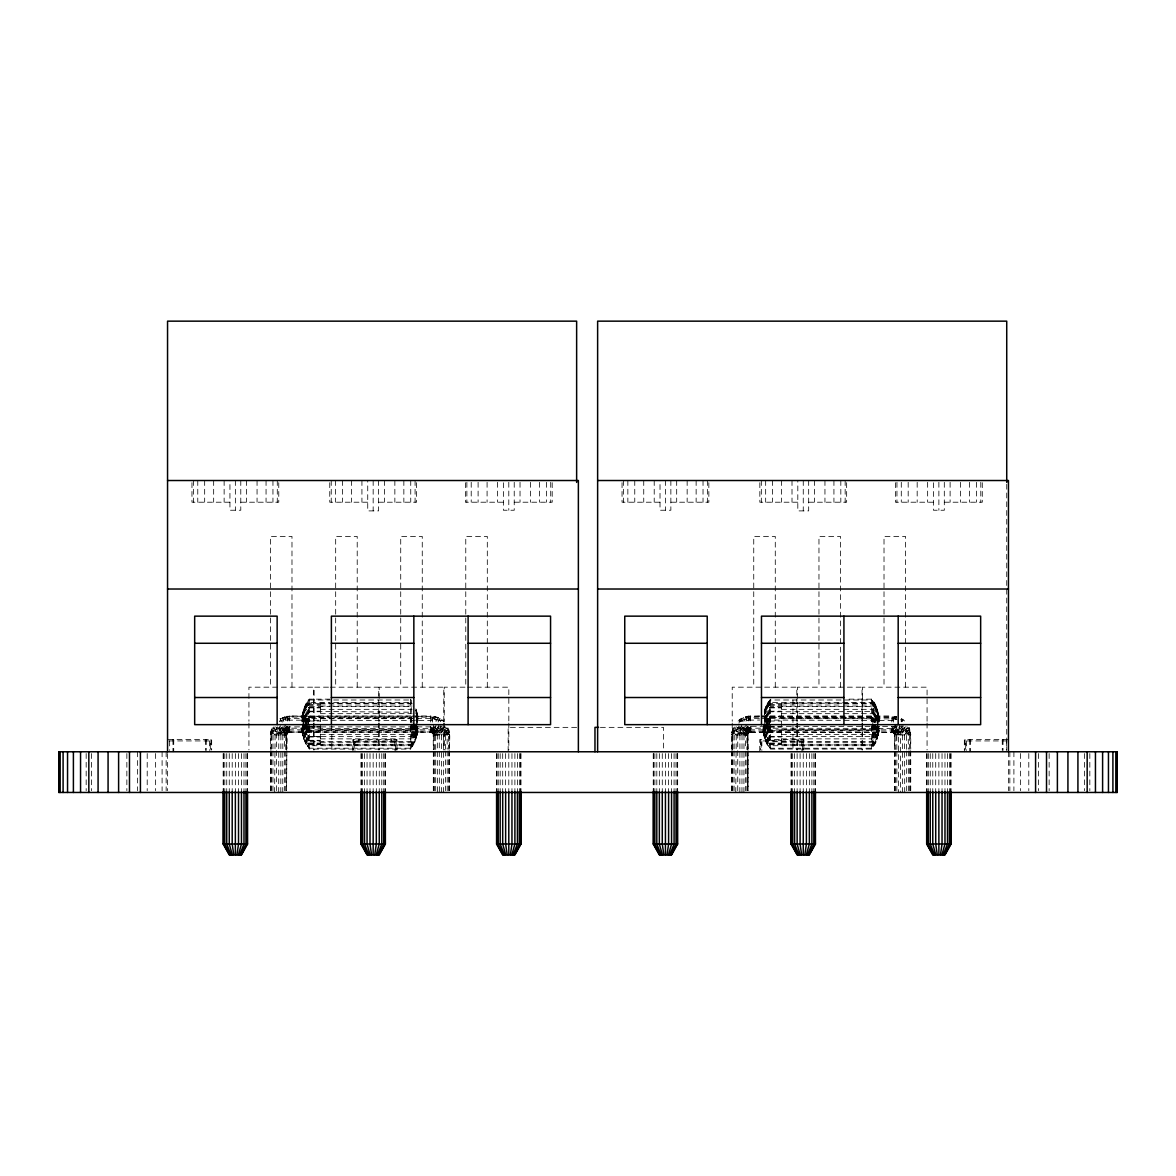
<?xml version="1.0" encoding="UTF-8"?>
<svg xmlns="http://www.w3.org/2000/svg" width="1176" height="1176" viewBox="0 0 1176 1176"><rect width="100%" height="100%" fill="white"/><g stroke="black" fill="none" stroke-linecap="round" stroke-linejoin="round"><path stroke-width="0.75" stroke-dasharray="5 3.75" d="M748.01 750.876L747.98 790.654L747.774 751.317M748.01 749.068L747.348 726.886L749.553 726.283L894.01 726.518L897.92 728.782L900.404 733.809L900.493 792.462M747.936 750.876L747.715 790.654L747.701 751.317M747.936 749.068L748.024 734.603L750.817 728.179L893.495 728.414L897.126 730.825L898.464 734.074L898.523 792.462M433.591 749.524L433.474 734.192L430.342 731.972L288.781 732.089L286.679 734.192L286.621 749.524L286.209 726.886L433.944 726.886L437.531 729.635L439.265 733.809L439.354 792.462M430.666 722.005L430.872 715.963L437.884 717.389L444.043 721.52L437.766 717.654L433.047 716.39L412.717 716.243M891.82 722.005L892.011 715.963L896.671 716.596L895.612 720.535L761.563 720.035M435.693 749.48L435.649 734.294L432.503 731.678L431.739 726.283L430.96 732.28M896.847 749.48L896.788 734.294L893.642 731.678L892.893 726.283L892.099 732.28M433.415 724.475L433.18 733.471L430.372 731.149L289.061 731.193L284.445 735.147L284.445 749.48M894.554 724.475C895.289 725.886 895.745 735.779 893.231 732.383L891.614 728.179M270.833 749.141L270.98 732.516L272.244 727.782M271.656 749.156L271.788 732.619L274.037 726.004L287.209 733.604L286.797 749.068L286.679 734.192L271.994 727.679L270.7 732.472L270.553 749.127M274.625 792.462L275.125 731.09L277.698 725.871L287.414 733.31M276.595 790.669L276.595 734.882L277.58 730.002L280.388 725.783L287.65 733.045L289.737 729.855L430.416 729.855L433.694 730.928L435.649 734.294L440 729.532L441.162 724.401M278.697 792.462L278.786 733.545L280.153 729.532L282.946 726.342L287.914 732.81M280.799 792.462L280.888 733.809L282.608 729.635L286.209 726.886M282.769 792.462L282.828 734.074L285.43 729.576L289.678 728.179L433.194 728.694L435.973 730.825L437.325 734.074L437.384 792.462M285.739 749.509L285.797 734.456L288.061 732.383L289.678 728.179M731.986 749.141L732.119 732.516L733.383 727.782M732.795 749.156L732.927 732.619L735.176 726.004L748.362 733.604L746.892 735.191L746.892 749.509M735.764 792.462L736.264 731.09L738.851 725.871L748.553 733.31M737.734 790.669L737.734 734.882L738.719 730.002L741.527 725.783L748.789 733.045L750.876 729.855L891.555 729.855L894.848 730.928L896.788 734.294L901.139 729.532L902.301 724.401M739.836 792.462L739.939 733.545L741.292 729.532L744.085 726.342L749.053 732.81M741.953 792.462L742.027 733.809L743.761 729.635L747.348 726.886M743.908 792.462L743.982 734.074L746.569 729.576L750.817 728.179M748.789 733.045L747.186 733.501L746.892 735.191L747.686 732.648L750.92 731.149L891.511 731.149C899.684 732.413 893.701 744.629 895.553 749.509M438.501 724.666L437.531 729.635L433.209 734.25L433.312 749.538M899.64 724.666L898.685 729.635L894.348 734.25L894.466 749.538M289.193 732.28L288.414 726.283L287.444 732.854L289.81 731.972L286.165 729.091M750.332 732.28L749.553 726.283L747.701 735.206L747.701 749.524L747.818 734.192L733.133 727.679L731.854 732.472L731.707 749.127M303.114 724.107L302.026 731.575L303.526 724.107L302.761 715.905L305.216 710.877L309.347 706.453L330.089 706.453M287.65 733.045L285.739 735.191L285.886 733.971L287.062 733.927M746.892 735.191L747.025 733.971L748.201 733.927M764.665 724.107L763.165 732.442L766.355 740.292L770.486 745.716L871.519 745.716L876.37 739.028L879.001 730.046C875.885 719.8 880.354 707.335 871.519 699.147L845.941 699.147M304.011 724.107L302.761 734.147L305.216 740.292L309.347 745.716L410.38 745.716L415.216 739.028L417.847 730.046L415.804 708.29M304.79 722.49L305.216 719.271L309.347 717.639L330.089 717.639M432.298 722.108L433.091 716.111M765.164 724.107L763.636 732.869L764.253 724.107C762.871 732.942 764.253 742.365 770.486 749.068L871.519 749.068L876.37 741.336L878.722 732.516M765.929 722.49L766.355 719.271L770.486 717.639L871.519 717.639C874.518 716.963 879.251 723.843 879.001 719.903L876.37 715.493L871.519 711.627L769.427 711.803M893.437 722.108L894.23 716.111M415.804 720.006L417.583 721.932L417.847 719.903L415.804 716.199M305.437 722.373L305.907 718.918L306.671 724.107L305.907 729.282L309.347 730.561L410.38 730.561L417.847 726.283L417.847 732.516M766.59 722.373L767.046 718.918L767.81 724.107L767.046 729.282L770.486 730.561L871.519 730.561L879.001 726.283L879.001 732.516M302.291 715.772L304.584 707.364L309.347 699.999L330.089 699.999M304.584 724.107L302.761 734.147L302.291 732.442M765.723 724.107L763.9 734.147L763.445 732.442M306.289 721.344L306.671 718.58L307.098 721.344M767.428 721.344L767.81 718.58L768.237 721.344M307.098 721.182L307.509 718.257L308.391 724.107L307.509 729.943M415.804 712.921L417.847 718.154L417.083 721.153L416.304 709.731M768.237 721.182L768.648 718.257L769.545 724.107L768.648 729.943M764.253 714.861L770.486 706.453L871.519 706.453L877.443 713.95L879.001 718.154L878.237 721.153L877.443 709.731M305.907 729.282C296.558 719.888 305.143 746.231 309.347 748.215L410.38 748.215L415.216 740.748L417.583 732.222M767.046 729.282C757.697 719.888 766.282 746.231 770.486 748.215L871.519 748.215L876.37 740.748L878.722 732.222M305.216 728.944L305.216 719.271C297.205 727.812 305.128 700.793 309.347 699.147L330.089 699.147M307.95 721.02L308.391 717.948M766.355 728.944L766.355 719.271L764.253 720.726M769.089 721.02L769.545 717.948M308.391 724.107L309.347 717.639M769.545 724.107L770.486 717.639M875.253 722.505L875.723 719.286L876.37 741.336M306.671 729.62L307.509 724.107M767.81 729.62L768.648 724.107M874.488 722.387L875.003 718.933L875.723 742.717M286.959 728.694L287.282 726.518L288.855 732.354L432.092 732.383L434.635 731.854L436.031 725.563L431.945 732.619L430.342 731.972L432.548 730.252L430.534 726.209L430.342 732.236L433.694 730.928L432.871 726.518L431.298 732.354M302.291 716.625L304.584 709.099L309.347 702.498L330.089 702.498M748.098 728.694L748.436 726.518L749.994 732.354L893.231 732.383L895.774 731.854L897.17 725.563L893.098 732.619L749.92 732.089L745.996 733.015L745.658 734.294L745.599 749.48M873.812 721.358L874.224 718.595L875.003 744.07M308.391 730.267L309.112 725.651M769.545 730.267L770.251 725.651M872.93 721.182L873.386 718.271L874.224 745.378M410.865 721.035L411.335 717.948L410.38 717.639L333.646 717.639M872.004 721.035L872.489 717.948L873.386 746.642M416.304 720.388L417.377 715.508L415.804 710.407M877.443 720.388L878.516 715.508L877.869 712.935L871.519 702.498L770.486 702.498L764.253 712.788M302.026 732.736L302.026 726.342L303.526 738.616L309.347 749.068L410.38 749.068L414.584 742.717L417.083 735.529L417.847 726.283L415.804 732.016L410.38 736.588L309.347 736.588L304.011 732.075L305.216 724.107L304.011 716.14L309.347 711.627M763.165 732.736L763.165 726.342L764.665 734.368L770.486 741.747L871.519 741.747L876.37 736.279L878.722 730.046L879.001 726.283L876.943 732.016L871.519 736.588L770.486 736.588L765.164 732.075L766.355 724.107L765.164 716.14L770.486 711.627M877.443 738.469C877.855 739.557 876.032 709.672 878.722 715.978M876.943 739.91L876.943 716.199M441.456 792.462L441.368 733.545L440 729.532L437.207 726.342L435.296 733.015L431.945 732.619M902.595 792.462L902.507 733.545L901.139 729.532L898.346 726.342L896.435 733.015L893.098 732.619L891.511 731.149L892.408 729.914L893.642 731.678L894.848 730.928L894.01 726.518L892.437 732.354M285.739 735.191L286.047 733.501L284.445 735.147L281.108 732.692L277.698 725.871M302.291 718.007L302.026 716.625M417.847 716.816L416.73 720.77L417.083 735.529M443.558 792.462L443.455 733.265L439.765 725.783L435.649 734.294L433.18 733.471M879.001 716.816L877.869 720.77L878.237 735.529M904.697 792.462L904.594 733.265L900.904 725.783L896.788 734.294L893.098 732.619M416.304 716.919L417.083 714.214L417.583 715.978M432.548 730.252L432.709 732.854L435.296 733.015C453.907 720.271 448.997 734.853 449.585 749.127M893.642 731.678L891.482 732.236L891.673 726.209L894.613 734.192L894.73 749.524M445.528 749.23L445.41 733.001L442.441 725.871L439.045 732.692L435.693 735.147L433.312 735.22M906.667 749.23L906.549 733.001L903.594 725.871L900.184 732.692L896.847 735.147L894.466 735.22M302.761 712.891L302.026 721.873L302.026 715.478M417.083 735.132L417.583 726.283M878.237 735.132L878.722 726.283M302.291 719.785L304.011 716.14M437.884 717.389L436.311 721.167L434.473 720.535L435.517 716.596M416.304 727.826L417.847 732.222L417.377 726.68L416.304 734.265L410.38 741.747L309.347 741.747L303.526 734.368L302.497 726.724M764.253 711.039L767.046 704.071L770.486 699.147M417.847 715.699L417.847 721.932L417.847 719.903M879.001 719.903L879.001 721.932L879.001 715.699M764.253 711.48L766.355 706.041L770.486 699.999L871.519 699.999L876.37 707.467L878.722 715.699M433.282 732.28L433.694 730.928M894.422 732.28L894.848 730.928M271.465 730.105L270.7 732.472L286.679 734.192M732.604 730.105L731.854 732.472L747.818 734.192M275.155 726.65L273.067 732.78L272.95 749.185M736.294 726.65L734.221 732.78L734.089 749.185M738.94 723.211L739.792 720.741L746.054 717.654L759.534 717.051M447.909 727.782L449.585 734.691L435.693 735.147L433.474 734.192L434.635 731.854L434.752 724.93L431.636 732.472M893.687 730.252L891.482 731.972L896.435 733.015L909.298 727.679L910.738 734.691L896.847 735.147L894.613 734.192L895.774 731.854L895.892 724.93L892.775 732.472M444.998 726.65L445.954 728.591L445.028 731.09L441.456 734.956M909.651 749.156L909.504 732.619L907.255 726.004L906.137 726.65L907.093 728.591L906.167 731.09L902.595 734.956M443.528 727.488L441.088 732.148L437.384 735.088M904.667 727.488L902.227 732.148L898.523 735.088M302.497 716.948L302.761 721.109L302.761 712.494M302.026 731.575L302.291 728.414M763.165 731.575L763.445 728.414M270.833 734.691L273.494 730.649L276.595 734.882M731.986 734.691L734.632 730.649L737.734 734.882M288.664 728.238L289.619 726.209L289.81 732.236L284.754 730.164L284.224 728.018M749.803 728.238L750.758 726.209L750.964 732.236L745.907 730.164L745.364 728.018M759.505 716.243L745.849 716.86L737.249 721.52L739.116 719.874L740.571 721.77L741.733 719.447M444.396 729.238L439.354 735.029M905.535 729.238L900.493 735.029M272.244 730.325L270.553 734.691L286.562 735.206M438.075 722.02L440.103 718.492M733.383 730.325L731.707 734.691L747.701 735.206M764.253 717.566L765.164 716.14M302.497 719.036L302.497 721.491M432.503 731.678L430.372 731.149L431.269 729.914L430.475 728.179M271.656 734.721L273.067 732.78L274.625 734.824M732.795 734.721L734.221 732.78L735.764 734.824M445.528 734.824L447.071 732.78L445.954 728.591M906.667 734.824L908.225 732.78L907.093 728.591M432.239 732.81L437.207 726.342M410.88 717.051L289.311 717.051L282.696 718.404L280.594 719.447L279.432 721.77L283.195 719.609L289.355 718.345L430.798 718.345L436.957 719.609L440.721 721.77L442.176 719.874M893.392 732.81L898.346 726.342M901.86 721.77L900.698 719.447L902.653 720.741L900.052 720.565L901.86 721.77L903.315 719.874C909.371 725.151 896.656 715.39 903.315 719.874M417.377 733.692L415.804 728.194M878.516 733.692L876.943 728.194M410.909 715.963L289.281 715.963L280.05 718.492L282.078 722.02L287.606 720.153L289.355 718.345M759.505 715.963L748.215 716.111L741.189 718.492L743.232 722.02L748.745 720.153L750.509 718.345L759.681 718.345M443.558 734.882L446.66 730.649L449.32 734.691L449.32 749.141M904.697 734.882L907.798 730.649L910.459 734.691L910.459 749.141M302.497 714.332L304.011 719.977M433.474 734.192L432.503 733.045L439.765 725.783M893.657 733.045L900.904 725.783M449.452 732.472L433.591 735.206L432.944 733.604L446.116 726.004L448.365 732.619L448.497 749.156M910.591 732.472L894.73 735.206L894.083 733.604L894.613 734.192M434.4 749.509L434.356 734.456L430.416 729.855M893.201 731.457L892.51 732.089L891.555 729.855M432.739 733.31L442.441 725.871M893.878 733.31L903.594 725.871M739.116 719.874L741.189 718.492M740.571 721.77L744.335 719.609L750.509 718.345M894.319 733.471L906.137 726.65M432.503 733.045L432.915 731.957M893.231 732.383L894.054 731.957M285.797 734.456L284.445 735.147L285.886 733.971L284.504 734.294L281.476 731.604L279.271 727.062M746.936 734.456L745.599 735.147L742.247 732.692L738.851 725.871M280.182 718.742L289.296 716.243L410.894 716.243M748.583 732.854L750.95 731.972L747.304 729.091M281.24 720.565L287.385 718.477M748.524 718.477L739.792 720.741M437.149 733.207L448.967 730.031M898.288 733.207L910.106 730.031M287.606 720.153L434.473 720.535M289.737 729.855L286.459 730.928L284.504 734.294L280.388 725.783M748.745 720.153L759.74 720.035M750.876 729.855L747.598 730.928L745.996 733.015L743.011 727.283M288.855 732.354L287.238 731.957M749.994 732.354L748.392 731.957M229.937 502.211L191.967 502.211L191.967 480.514M240.786 502.211L278.771 502.211L278.771 480.514M367.735 502.211L329.765 502.211L329.765 480.514M378.584 502.211L416.569 502.211L416.569 480.514M503.372 502.211L465.387 502.211L465.387 482.322M514.221 502.211L552.191 502.211L552.191 482.322M660.015 502.211L622.045 502.211L622.045 480.514M670.864 502.211L708.849 502.211L708.849 480.514M797.813 502.211L759.843 502.211L759.843 480.514M808.676 502.211L846.647 502.211L846.647 480.514M933.45 502.211L895.48 502.211L895.48 482.322M944.299 502.211L982.283 502.211L982.283 482.322M328.501 687.181L314.139 687.181L314.139 721.27M330.294 687.181L378.731 687.181L378.731 721.27M467.563 687.181L508.826 687.181L508.826 721.27M333.646 699.999L410.38 699.999L411.335 701.146M333.646 702.498L410.38 702.498L411.335 703.513M412.056 703.219L320.342 703.219L320.342 744.981L412.056 744.981M842.016 703.219L781.496 703.219L781.496 744.981L873.209 744.981L873.209 725.842M843.853 703.219L873.209 703.219L873.209 724.107M320.342 703.527L308.288 703.63L308.288 744.687L320.342 744.687M781.496 703.63L769.427 703.527L769.427 744.687L781.496 744.687M320.342 703.939L412.056 703.939M781.496 703.939L842.016 703.939M843.853 703.939L873.209 703.939M308.288 704.836L320.342 704.836M769.427 704.836L781.496 704.836M308.288 705.115L320.342 705.115M769.427 705.115L781.496 705.115M320.342 706.026L412.056 706.026M781.496 706.026L842.016 706.026M843.853 706.026L873.209 706.026M333.646 706.453L410.38 706.453L411.335 707.29M308.288 707.452L320.342 707.452M769.427 707.452L781.496 707.452M308.288 707.908L320.342 707.908M769.427 707.908L781.496 707.908M320.342 709.334L412.056 709.334M781.496 709.334L842.016 709.334M843.853 709.334L873.209 709.334M308.288 711.201L320.342 711.201M769.427 711.201L781.496 711.201M308.288 711.803L330.089 711.627M333.646 711.627L411.335 712.215M320.342 713.67L412.056 713.67M781.496 713.67L842.016 713.67M843.853 713.67L873.209 713.67M412.717 715.963L430.872 715.963M761.313 715.963L892.011 715.963M761.328 716.243L896.597 716.86M308.288 716.537L320.342 716.537M769.427 716.537L781.496 716.537M412.688 717.051L432.944 717.198L441.514 720.741L432.768 718.477M761.342 717.051L896.377 717.654M761.519 718.345L896.053 718.904M320.342 718.698L412.056 718.698M781.496 718.698L842.016 718.698M843.853 718.698L873.209 718.698M308.288 721.02L320.342 721.02M769.427 721.02L781.496 721.02M308.288 726.43L320.342 726.43M769.427 726.43L781.496 726.43M308.288 727.18L320.342 727.18M769.427 727.18L781.496 727.18M576.637 727.356L508.164 727.356L508.164 751.773M600.377 727.356L663.44 727.356L663.44 751.773M320.342 729.502L412.056 729.502M781.496 729.502L873.209 729.502M417.583 731.384L416.73 727.444M878.516 726.68L879.001 731.384L877.869 727.444M308.288 731.678L320.342 731.678M769.427 731.678L781.496 731.678M320.342 734.544L412.056 734.544M781.496 734.544L873.209 734.544M308.288 736.411L320.342 736.411M769.427 736.411L781.496 736.411M308.288 737.014L320.342 737.014M769.427 737.014L781.496 737.014M320.342 738.866L412.056 738.866M781.496 738.866L873.209 738.866M168.3 739.572L211.665 739.572L211.665 750.023M1007.7 739.572L964.335 739.572L964.335 751.773M308.288 740.307L320.342 740.307M769.427 740.307L781.496 740.307M168.903 740.924L210.313 740.924L210.313 750.42M308.288 740.762L320.342 740.762M1007.097 740.924L965.687 740.924L965.687 750.42M320.342 742.188L412.056 742.188M781.496 742.188L873.209 742.188M308.288 743.085L320.342 743.085M769.427 743.085L781.496 743.085M308.288 743.379L320.342 743.379M769.427 743.379L781.496 743.379M320.342 744.276L412.056 744.276M781.496 744.276L873.209 744.276M308.288 744.584L320.342 744.584M769.427 744.584L781.496 744.584M430.372 731.149L432.092 732.383M891.511 731.149L892.731 731.296M744.82 731.575L746.657 731.854L745.907 730.164M281.873 727.283L283.681 731.575L285.518 731.854L284.754 730.164M287.444 732.854L284.857 733.015L283.681 731.575M732.339 730.031L747.025 733.971L745.599 735.147L747.186 733.501L745.658 734.294L741.527 725.783M271.186 730.031L283.004 733.207M893.922 718.477L896.979 719.521M743.908 735.088L740.204 732.148L737.764 727.488M282.769 735.088L279.065 732.148L276.625 727.488M741.953 735.029L736.896 729.238M280.799 735.029L275.757 729.238M739.836 734.956L735.338 728.591M278.697 734.956L274.199 728.591M891.937 718.345L893.701 720.153M430.798 718.345L432.548 720.153M744.143 733.207L740.41 727.062M410.38 699.147L411.335 700.337L411.335 721.035M909.651 734.721L908.225 732.78L908.357 749.185M448.497 734.721L447.071 732.78L447.203 749.185M748.936 728.414L750.92 731.149M287.797 728.414L289.781 731.149M765.164 732.075L763.165 728.414M304.011 732.075L302.026 728.414M745.261 725.563L749.347 732.619M284.122 725.563L288.194 732.619M909.048 730.325L910.738 734.691L910.738 749.127M447.909 730.325L449.32 734.691M432.048 731.457L431.269 729.914L431.577 731.296M439.559 719.447L440.721 721.77M302.497 715.331L303.526 720.344M743.423 717.389L744.981 721.167M746.539 724.93L749.656 732.472M282.269 717.389L283.842 721.167M285.401 724.93L288.517 732.472M745.319 730.825L744.085 726.342M284.18 730.825L282.946 726.342M415.804 708.834L417.583 715.699L417.583 721.932M909.048 727.782L910.459 734.691M895.024 733.06L895.495 734.456M433.885 733.06L434.356 734.456M878.722 731.384L878.516 732.692L877.443 727.826M878.516 719.139L878.722 719.903M417.377 719.139L417.583 719.903M745.775 716.596L746.833 720.535M284.636 716.596L285.68 720.535M763.636 726.724L764.253 737.176M878.237 713.068L878.516 714.523M878.516 717.095L878.722 718.154M417.083 713.068L417.377 714.523M417.377 717.095L417.583 718.154M878.237 712.685L878.722 721.932M763.636 733.883L763.9 735.309M417.083 712.685L417.377 721.535M302.497 733.883L302.761 735.309M876.943 732.016L875.929 725.592M415.804 732.016L414.79 725.592M878.516 715.508L878.722 716.816M417.377 715.508L417.583 716.816M872.489 730.252L871.519 724.107L871.519 749.068M764.665 716.845L765.164 719.977M411.335 730.252L410.38 724.107L410.38 749.068M872.71 725.563L873.386 729.943M411.571 725.563L412.247 729.943M873.812 726.856L874.224 729.605M412.673 726.856L413.085 729.605M874.488 725.827L875.003 729.267M413.349 725.827L413.864 729.267M871.519 717.639L872.239 722.49M410.38 717.639L411.1 722.49M875.253 725.71L875.723 728.914M414.099 725.71L414.584 728.914M411.335 717.948L412.026 722.564M748.215 716.111L748.994 722.108M287.062 716.111L287.855 722.108M746.319 727.385L746.569 729.576M285.18 727.385L285.43 729.576M750.42 715.963L750.626 722.005M289.281 715.963L289.472 722.005M1089.829 753.537L1089.829 790.698M1084.375 753.537L1084.375 790.698M1049.139 753.537L1049.139 790.698M1038.614 753.537L1038.614 790.698M1028.794 753.537L1028.794 790.698M1020.371 753.537L1020.371 790.698M1013.903 751.773L1013.903 790.698M1009.846 751.773L1009.846 790.698M1008.449 751.773L1008.449 790.698M1006.73 484.233L1006.73 749.935M1006.347 740.924L1006.347 750.42M1003.025 739.572L1003.025 750.42M1002.275 739.572L1002.275 750.42M980.799 482.322L980.799 502.211M976.462 482.322L976.462 502.211M970.494 739.572L970.494 751.773M969.744 739.572L969.744 751.773M969.568 482.322L969.568 502.211M966.437 740.924L966.437 750.42M965.084 739.572L965.084 750.023M960.572 482.322L960.572 502.211M951.075 753.581L951.075 791.551M950.664 753.581L950.664 791.551M950.105 482.322L950.105 502.211M949.444 753.581L949.444 791.551M947.503 753.581L947.503 791.551M944.975 753.581L944.975 791.551M944.299 482.322L944.299 510.237L933.45 510.237L933.45 482.322M942.035 753.581L942.035 791.551M938.874 482.263L938.874 510.237M938.874 753.581L938.874 791.551M935.714 753.581L935.714 791.551M932.774 753.581L932.774 791.551M930.245 753.581L930.245 791.551M928.305 753.581L928.305 791.551M927.643 482.322L927.643 502.211M927.07 721.27L927.07 687.181L862.478 687.181L862.478 721.27M927.07 723.064L927.07 749.979M927.085 753.581L927.085 791.551M926.673 753.581L926.673 791.551M917.177 482.322L917.177 502.211M910.738 750.935L910.738 790.654M910.459 750.95L910.459 790.654M909.651 750.964L909.651 790.654M908.181 482.322L908.181 502.211M908.357 750.994L908.357 790.654M906.667 751.038L906.667 790.654M905.549 687.181L905.549 536.462L884.014 536.462L884.014 687.181M901.286 482.322L901.286 502.211M896.95 482.322L896.95 502.211M896.847 751.258L896.847 790.669M895.553 751.288L895.553 790.669M894.73 751.317L894.73 790.669M894.466 751.317L894.466 790.669M877.869 711.201L877.869 737.014M876.943 708.29L876.943 720.006M876.37 706.879L876.37 719.653M875.723 705.497L875.723 722.505M875.003 704.145L875.003 722.387M874.224 702.836L874.224 722.27M873.386 701.558L873.386 721.182M872.489 700.337L872.489 721.035M872.489 724.107L872.489 747.877M871.519 699.147L871.519 722.49M862.478 723.064L862.478 749.979M862.023 721.27L862.023 687.181L797.431 687.181L797.431 721.27M862.023 723.064L862.023 749.979M845.162 480.514L845.162 502.211M840.825 480.514L840.825 502.211M840.502 687.181L840.502 536.462L818.966 536.462L818.966 687.181M833.931 480.514L833.931 502.211M824.949 480.514L824.949 502.211M815.453 753.581L815.453 791.551M815.042 753.581L815.042 791.551M814.483 480.514L814.483 502.211M813.821 753.581L813.821 791.551M811.881 753.581L811.881 791.551M809.353 753.581L809.353 791.551M808.676 480.514L808.676 510.899L797.813 510.899L797.813 480.514M806.398 753.581L806.398 791.551M803.87 750.023L803.87 739.572L759.74 739.572L759.74 751.773M803.252 480.514L803.252 510.899M803.12 739.572L803.12 750.023M803.252 753.581L803.252 791.551M802.517 750.42L802.517 740.924L761.092 740.924L761.092 750.42M801.767 740.924L801.767 750.42M800.092 753.581L800.092 791.551M798.445 739.572L798.445 740.924M797.695 739.572L797.695 740.924M797.431 723.064L797.431 749.979M797.137 753.581L797.137 791.551M796.813 721.27L796.813 687.181L732.222 687.181L732.222 721.27M796.813 723.064L796.813 749.979M794.608 753.581L794.608 791.551M792.962 699.999L792.962 724.107M792.962 725.724L792.962 749.068M792.668 753.581L792.668 791.551M792.007 480.514L792.007 502.211M791.448 753.581L791.448 791.551M791.036 753.581L791.036 791.551M781.54 480.514L781.54 502.211M775.278 687.181L775.278 536.462L753.742 536.462L753.742 687.181M772.558 480.514L772.558 502.211M770.486 699.999L770.486 724.107M770.486 725.724L770.486 749.068M769.545 700.308L769.545 747.892M768.648 701.528L768.648 746.687M767.81 702.778L767.81 745.422M767.046 704.071L767.046 744.129M766.355 705.409L766.355 742.806M765.914 739.572L765.914 740.924M765.664 480.514L765.664 502.211M765.723 706.776L765.723 741.439M765.164 708.173L765.164 740.924M764.665 709.598L764.665 738.616M763.9 724.107L763.9 735.706M761.842 740.924L761.842 750.42M761.328 480.514L761.328 502.211M760.49 739.572L760.49 750.023M746.892 751.288L746.892 790.669M745.599 751.258L745.599 790.669M734.089 750.994L734.089 790.654M732.795 750.964L732.795 790.654M732.222 723.064L732.222 749.979M731.986 750.95L731.986 790.654M731.707 750.935L731.707 790.654M707.364 480.514L707.364 502.211M703.028 480.514L703.028 502.211M696.133 480.514L696.133 502.211M687.151 480.514L687.151 502.211M677.655 753.581L677.655 791.551M677.229 753.581L677.229 791.551M676.685 480.514L676.685 502.211M676.024 753.581L676.024 791.551M674.083 753.581L674.083 791.551M671.555 753.581L671.555 791.551M670.864 480.514L670.864 510.237L660.015 510.237L660.015 480.514M668.6 753.581L668.6 791.551M665.44 480.514L665.44 510.237M665.44 753.581L665.44 791.551M662.279 753.581L662.279 791.551M659.339 753.581L659.339 791.551M656.811 753.581L656.811 791.551M654.87 753.581L654.87 791.551M654.209 480.514L654.209 502.211M653.65 753.581L653.65 791.551M653.239 753.581L653.239 791.551M643.742 480.514L643.742 502.211M634.761 480.514L634.761 502.211M627.852 480.514L627.852 502.211M623.515 480.514L623.515 502.211M550.721 482.322L550.721 502.211M546.384 482.322L546.384 502.211M539.475 482.322L539.475 502.211M530.494 482.322L530.494 502.211M520.997 753.581L520.997 791.551M520.586 753.581L520.586 791.551M520.027 482.322L520.027 502.211M519.366 753.581L519.366 791.551M517.425 753.581L517.425 791.551M514.897 753.581L514.897 791.551M514.221 482.322L514.221 510.237L503.372 510.237L503.372 482.322M511.957 753.581L511.957 791.551M508.796 482.263L508.796 510.237M508.826 723.064L508.826 749.979M508.796 753.581L508.796 791.551M505.636 753.581L505.636 791.551M502.696 753.581L502.696 791.551M500.168 753.581L500.168 791.551M498.227 753.581L498.227 791.551M497.566 482.322L497.566 502.211M497.007 753.581L497.007 791.551M496.581 753.581L496.581 791.551M487.305 687.181L487.305 536.462L465.77 536.462L465.77 687.181L444.234 687.181L444.234 721.27M487.085 482.322L487.085 502.211M478.103 482.322L478.103 502.211M471.209 482.322L471.209 502.211M466.872 482.322L466.872 502.211M449.585 750.935L449.585 790.654M449.32 750.95L449.32 790.654M448.497 750.964L448.497 790.654M447.203 750.994L447.203 790.654M445.528 751.038L445.528 790.654M444.234 723.064L444.234 749.979M443.778 721.27L443.778 687.181L379.186 687.181L379.186 721.27M443.778 723.064L443.778 749.979M435.693 751.258L435.693 790.669M434.4 751.288L434.4 790.669M433.591 751.317L433.591 790.669M433.312 751.317L433.312 790.669M422.257 687.181L422.257 536.462L400.722 536.462L400.722 687.181M416.73 711.201L416.73 737.014M416.304 724.107L416.304 738.469M415.804 724.107L415.804 739.91M415.216 724.107L415.216 741.336M415.084 480.514L415.084 502.211M414.584 724.107L414.584 742.717M413.864 724.107L413.864 744.07M413.085 724.107L413.085 745.378M412.247 724.107L412.247 746.642M411.335 724.107L411.335 747.877M410.747 480.514L410.747 502.211M410.38 699.999L410.38 722.49M403.853 480.514L403.853 502.211M396.974 750.023L396.974 739.572L352.844 739.572L352.844 751.773M396.224 739.572L396.224 750.023M395.621 750.42L395.621 740.924L354.211 740.924L354.211 750.42M394.857 480.514L394.857 502.211M394.871 740.924L394.871 750.42M391.549 739.572L391.549 740.924M390.8 739.572L390.8 740.924M385.375 753.581L385.375 791.551M384.949 753.581L384.949 791.551M384.39 480.514L384.39 502.211M383.729 753.581L383.729 791.551M381.788 753.581L381.788 791.551M379.186 723.064L379.186 749.979M379.26 753.581L379.26 791.551M378.731 723.064L378.731 749.979M378.584 480.514L378.584 510.899L367.735 510.899L367.735 480.514M376.32 753.581L376.32 791.551M373.159 480.514L373.159 510.899M373.159 753.581L373.159 791.551M369.999 753.581L369.999 791.551M367.059 753.581L367.059 791.551M364.531 753.581L364.531 791.551M362.59 753.581L362.59 791.551M361.929 480.514L361.929 502.211M361.37 753.581L361.37 791.551M360.959 753.581L360.959 791.551M359.018 739.572L359.018 740.924M358.268 739.572L358.268 740.924M357.21 687.181L357.21 536.462L335.674 536.462L335.674 687.181M354.961 740.924L354.961 750.42M353.594 739.572L353.594 750.023M351.462 480.514L351.462 502.211M342.466 480.514L342.466 502.211M335.572 480.514L335.572 502.211M331.823 725.724L331.823 749.068M331.235 480.514L331.235 502.211M314.139 723.064L314.139 749.979M313.522 721.27L313.522 687.181L248.93 687.181L248.93 721.27M313.522 723.064L313.522 749.979M309.347 699.147L309.347 724.107M309.347 725.724L309.347 749.068M308.391 700.308L308.391 747.892M307.509 701.528L307.509 746.687M306.671 702.778L306.671 745.422M305.907 704.071L305.907 744.129M305.216 705.409L305.216 742.806M304.584 706.776L304.584 741.439M304.011 708.173L304.011 740.042M303.526 709.598L303.526 738.616M303.114 711.039L303.114 737.176M302.761 724.107L302.761 735.706M291.986 687.181L291.986 536.462L270.451 536.462L270.451 687.181M285.739 751.288L285.739 790.669M284.445 751.258L284.445 790.669M277.286 480.514L277.286 502.211M272.95 480.514L272.95 502.211M272.95 750.994L272.95 790.654M271.656 750.964L271.656 790.654M270.833 750.95L270.833 790.654M270.553 750.935L270.553 790.654M266.055 480.514L266.055 502.211M257.059 480.514L257.059 502.211M248.93 723.064L248.93 749.979M247.563 753.581L247.563 791.551M247.151 753.581L247.151 791.551M246.593 480.514L246.593 502.211M245.931 753.581L245.931 791.551M243.991 753.581L243.991 791.551M241.462 753.581L241.462 791.551M240.786 480.514L240.786 510.237L229.937 510.237L229.937 480.514M238.522 753.581L238.522 791.551M235.362 480.514L235.362 510.237M235.362 753.581L235.362 791.551M232.201 753.581L232.201 791.551M229.261 753.581L229.261 791.551M226.733 753.581L226.733 791.551M224.792 753.581L224.792 791.551M224.131 480.514L224.131 502.211M223.572 753.581L223.572 791.551M223.161 753.581L223.161 791.551M213.664 480.514L213.664 502.211M210.916 739.572L210.916 750.023M209.563 740.924L209.563 750.42M206.256 739.572L206.256 750.42M205.506 739.572L205.506 750.42M204.668 480.514L204.668 502.211M197.774 480.514L197.774 502.211M193.437 480.514L193.437 502.211M173.725 739.572L173.725 751.773M172.975 739.572L172.975 751.773M169.653 740.924L169.653 750.42M167.551 753.537L167.551 790.698M166.154 751.773L166.154 790.698M162.097 751.773L162.097 790.698M155.629 753.537L155.629 790.698M147.206 753.537L147.206 790.698M137.386 751.773L137.386 790.698M126.861 753.537L126.861 790.698M91.625 753.537L91.625 790.698M86.171 753.537L86.171 790.698M286.87 750.876L286.562 790.669L286.782 750.876M302.291 731.575L302.497 732.869L302.291 731.575"/><path stroke-width="1.5" d="M236.935 854.849L238.522 844L238.522 791.551M374.747 854.849L376.32 844L376.32 791.551M510.369 854.849L511.957 844L511.957 791.551M667.027 854.849L668.6 844L668.6 791.551M804.825 854.849L806.398 844L806.398 791.551M940.462 854.849L942.035 844L942.035 791.551M238.419 854.849L241.462 844L241.462 791.551M376.217 854.849L379.26 844L379.26 791.551M511.839 854.849L514.897 844L514.897 791.551M668.497 854.849L671.555 844L671.555 791.551M806.295 854.849L809.353 844L809.353 791.551M941.932 854.849L944.975 844L944.975 791.551M239.684 854.849L243.991 844L243.991 791.551M377.481 854.849L381.788 844L381.788 791.551M513.104 854.849L517.425 844L517.425 791.551M669.761 854.849L674.083 844L674.083 791.551M807.559 854.849L811.881 844L811.881 791.551M943.196 854.849L947.503 844L947.503 791.551M240.654 854.849L245.931 844L245.931 791.551M378.451 854.849L383.729 844L383.729 791.551M514.074 854.849L519.366 844L519.366 791.551M670.732 854.849L676.024 844L676.024 791.551M808.529 854.849L813.821 844L813.821 791.551M944.166 854.849L949.444 844L949.444 791.551M241.256 854.849L247.151 844L247.151 791.551M379.054 854.849L384.949 844L384.949 791.551M514.691 854.849L520.586 844L520.586 791.551M671.334 854.849L677.229 844L677.229 791.551M809.147 854.849L815.042 844L815.042 791.551M944.769 854.849L950.664 844L950.664 791.551M247.563 791.551L247.563 844L241.462 854.849L229.261 854.849L223.161 844L223.161 791.551M385.375 791.551L385.375 844L379.26 854.849L367.059 854.849L360.959 844L360.959 791.551M520.997 791.551L520.997 844L514.897 854.849L502.696 854.849L496.581 844L496.581 791.551M677.655 791.551L677.655 844L671.555 854.849L659.339 854.849L653.239 844L653.239 791.551M815.453 791.551L815.453 844L809.353 854.849L797.137 854.849L791.036 844L791.036 791.551M951.075 791.551L951.075 844L944.975 854.849L932.774 854.849L926.673 844L926.673 791.551M167.551 480.514L578.371 480.514L578.371 751.773M597.629 480.514L1008.449 480.514L1008.449 751.773M167.551 589.014L578.371 589.014M597.629 589.014L1008.449 589.014M194.672 643.272L277.139 643.272M331.382 643.272L413.849 643.272M468.107 643.272L550.559 643.272M624.75 643.272L707.217 643.272M761.475 643.272L843.927 643.272M898.185 643.272L980.652 643.272M194.672 697.515L277.139 697.515M331.382 697.515L413.849 697.515M468.107 697.515L550.559 697.515M624.75 697.515L707.217 697.515M761.475 697.515L843.927 697.515M898.185 697.515L980.652 697.515M598.569 727.356L594.968 727.356L594.968 751.773M223.161 844L247.563 844M360.959 844L385.375 844M496.581 844L520.997 844M653.239 844L677.655 844M791.036 844L815.453 844M926.673 844L951.075 844M932.98 854.849L927.085 844L927.085 791.551M797.343 854.849L791.448 844L791.448 791.551M659.545 854.849L653.65 844L653.65 791.551M502.902 854.849L497.007 844L497.007 791.551M367.265 854.849L361.37 844L361.37 791.551M229.467 854.849L223.572 844L223.572 791.551M933.597 854.849L928.305 844L928.305 791.551M797.96 854.849L792.668 844L792.668 791.551M660.162 854.849L654.87 844L654.87 791.551M503.504 854.849L498.227 844L498.227 791.551M367.882 854.849L362.59 844L362.59 791.551M230.07 854.849L224.792 844L224.792 791.551M934.553 854.849L930.245 844L930.245 791.551M798.93 854.849L794.608 844L794.608 791.551M661.132 854.849L656.811 844L656.811 791.551M504.475 854.849L500.168 844L500.168 791.551M368.852 854.849L364.531 844L364.531 791.551M231.04 854.849L226.733 844L226.733 791.551M935.817 854.849L932.774 844L932.774 791.551M800.195 854.849L797.137 844L797.137 791.551M662.397 854.849L659.339 844L659.339 791.551M505.739 854.849L502.696 844L502.696 791.551M370.117 854.849L367.059 844L367.059 791.551M232.304 854.849L229.261 844L229.261 791.551M937.301 854.849L935.714 844L935.714 791.551M801.664 854.849L800.092 844L800.092 791.551M663.867 854.849L662.279 844L662.279 791.551M507.209 854.849L505.636 844L505.636 791.551M371.587 854.849L369.999 844L369.999 791.551M233.789 854.849L232.201 844L232.201 791.551M1116.965 751.773L1116.965 792.462M1115.833 751.773L1115.833 792.462M1112.908 751.773L1112.908 792.462M1108.453 751.773L1108.453 792.462M1102.603 751.773L1102.603 792.462M1095.444 751.773L1095.444 792.462M1087.168 751.773L1087.168 792.462M1077.922 751.773L1077.922 792.462M1067.926 751.773L1067.926 792.462M1057.386 751.773L1057.386 792.462M1046.522 751.773L1046.522 792.462M1035.586 751.773L1035.586 792.462M1006.73 482.41L1006.73 321.151L597.629 321.151L597.629 751.773M938.874 791.551L938.874 854.849M898.185 616.15L898.185 724.651M843.927 616.15L843.927 724.651M803.252 791.551L803.252 854.849M761.475 724.651L761.475 616.15L980.652 616.15L980.652 724.651L624.75 724.651L624.75 616.15L707.217 616.15L707.217 724.651M665.44 791.551L665.44 854.849M576.637 482.41L576.637 321.151L167.551 321.151L167.551 751.773M508.796 791.551L508.796 854.849M468.107 616.15L468.107 724.651M413.849 616.15L413.849 724.651M373.159 791.551L373.159 854.849M331.382 724.651L331.382 616.15L550.559 616.15L550.559 724.651L194.672 724.651L194.672 616.15L277.139 616.15L277.139 724.651M235.362 791.551L235.362 854.849M140.414 751.773L140.414 792.462M129.478 751.773L129.478 792.462M118.614 751.773L118.614 792.462M108.074 751.773L108.074 792.462M98.078 751.773L98.078 792.462M88.832 751.773L88.832 792.462M80.556 751.773L80.556 792.462M73.397 751.773L73.397 792.462M67.547 751.773L67.547 792.462M63.092 751.773L63.092 792.462M60.167 751.773L60.167 792.462M59.05 751.773L59.05 792.462M1117.2 751.773L58.8 751.773L58.8 792.462L1117.2 792.462L1117.2 751.773"/></g></svg>
